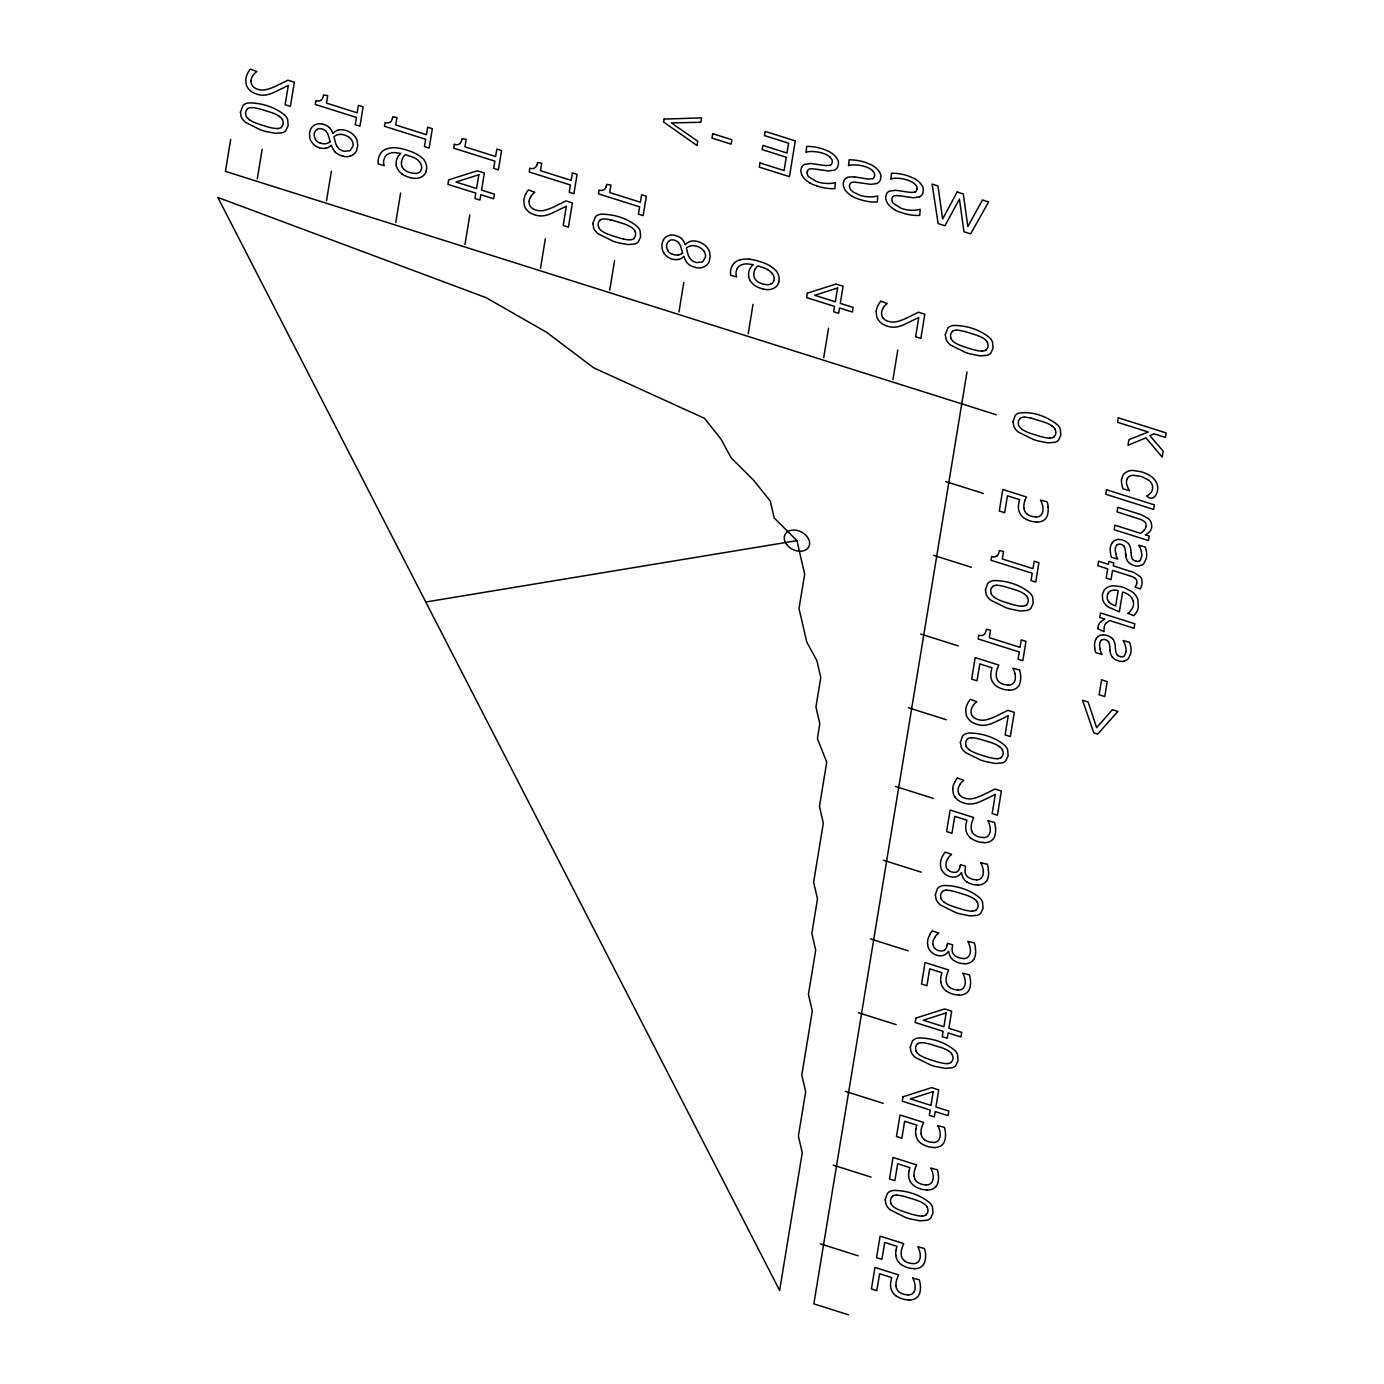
<?xml version="1.0" encoding="UTF-8"?>
<svg xmlns="http://www.w3.org/2000/svg" width="1384" height="1384" viewBox="0 0 1384 1384"><rect width="100%" height="100%" fill="white"/><g stroke="black" fill="none" stroke-linecap="round" stroke-linejoin="round"><path stroke-width="1.5" d="M849.482 186.304L849.534 185.612A6.643 4.844 27.3 0 1 851.541 182.48A10.968 7.993 27.3 0 1 856.437 182.377A39.859 29.064 27.3 0 1 861.54 183.034L870.986 184.366L876.92 183.484M529.103 201.459L529.259 203.759A7.906 5.761 27.3 0 0 530.453 206.424A7.145 5.207 27.3 0 0 534.812 209.676L535.66 209.987A14.221 10.363 27.3 0 0 543.289 210.576L545.815 209.987A91.932 67.02 27.3 0 0 553.341 207.15L565.987 200.922L572.405 202.946L568.426 227.132L563.184 225.471L566.35 206.216L550.884 213.69A42.489 30.967 27.3 0 1 548.133 214.693A32.818 23.926 27.3 0 1 544.12 215.679A19.099 13.927 27.3 0 1 539.535 215.852A18.511 13.494 27.3 0 1 534.605 214.814L531.906 213.759A11.954 8.719 27.3 0 1 526.301 209.278L525.937 208.759A13.442 9.792 27.3 0 1 524.311 205.472L523.775 200.507A32.005 23.32 27.3 0 1 525.782 193.95M876.193 311.781L876.729 316.746A13.442 9.792 27.3 0 0 878.356 320.033L878.753 320.552A11.954 8.719 27.3 0 0 884.324 325.05L887.023 326.105A18.511 13.494 27.3 0 0 891.971 327.143A19.099 13.927 27.3 0 0 896.538 326.953A32.818 23.926 27.3 0 0 900.551 325.949A42.489 30.967 27.3 0 0 903.319 324.963L918.786 317.49L915.62 336.745L920.862 338.405L924.841 314.22L918.422 312.196L905.793 318.458M952.746 788.62L953.282 793.568A13.356 9.74 27.3 0 0 954.908 796.873L955.289 797.392M965.669 709.923L966.205 714.888A13.356 9.74 27.3 0 0 967.849 718.175L968.229 718.694A11.937 8.702 27.3 0 0 973.8 723.192L976.516 724.247A18.511 13.494 27.3 0 0 981.446 725.285A18.857 13.754 27.3 0 0 986.273 725.043A33.216 24.22 27.3 0 0 990.044 724.091A43.717 31.867 27.3 0 0 992.795 723.105L1002.224 718.746M807.131 172.221L807.062 172.913A6.73 4.913 27.3 0 0 808.585 176.633L816.058 181.339A28.562 20.812 27.3 0 0 818.065 182.031A28.407 20.708 27.3 0 0 826.767 183.432A25.812 18.805 27.3 0 0 835.382 182.567L834.898 188.639A46.104 33.614 27.3 0 1 826.923 188.31A42.991 31.33 27.3 0 1 817.39 186.096M874.636 175.543L874.671 175.232A6.107 4.446 27.3 0 0 873.546 171.858L872.404 170.63M917.056 188.933L917.09 188.622A6.124 4.463 27.3 0 0 915.966 185.248L915.153 184.332A14.757 10.761 27.3 0 0 907.817 180.18A28.58 20.829 27.3 0 0 898.389 178.311A23.58 17.196 27.3 0 0 890.915 178.899M230.678 139.403L225.436 171.374L996.376 414.785M257.303 178.847L262.147 149.334M326.52 200.715L331.382 171.201M395.755 222.565L400.599 193.051M454.333 144.351L453.71 148.157L494.867 161.15L493.673 168.415L498.396 169.903L501.579 150.545L496.856 149.057L495.628 156.53L464.955 146.842L466.183 139.369L462.014 138.66A32.438 23.649 27.3 0 1 461.322 141.289A11.332 8.252 27.3 0 1 459.938 143.573M464.989 244.414L469.833 214.918M540.504 268.271L545.348 238.757M609.738 290.121L614.582 260.607M678.956 311.988L683.8 282.474M748.19 333.838L753.034 304.324M823.705 357.678L828.549 328.181M892.939 379.545L897.784 350.031M967.001 371.898L813.844 1303.866L848.444 1314.8M947.279 944.909L947.538 943.265L952.659 944.891L952.296 947.037A23.061 16.816 27.3 0 0 952.157 950.445A8.425 6.141 27.3 0 0 953.005 953.524A7.318 5.328 27.3 0 0 955.081 955.808A11.539 8.408 27.3 0 0 963.42 958.437M960.202 866.228L960.479 864.585L965.582 866.194L965.236 868.339A23.061 16.816 27.3 0 0 965.081 871.747A8.425 6.141 27.3 0 0 965.946 874.826A7.318 5.328 27.3 0 0 968.004 877.11A11.539 8.408 27.3 0 0 976.36 879.757M980.789 862.682L987.276 864.308M912.661 1278.055L919.253 1279.819A34.219 24.947 27.3 0 1 920.308 1284.906A35.984 26.227 27.3 0 1 920.204 1290.891A23.147 16.885 27.3 0 1 918.301 1296.012A15.726 11.47 27.3 0 1 908.925 1300.112M1146.817 496.095C1154.36 503.119 1159.238 491.112 1157.335 484.988A15.76 11.487 27.3 0 0 1154.654 479.694A15.345 11.176 27.3 0 0 1149.516 475.335A26.832 19.566 27.3 0 0 1140.658 471.633L1132.423 470.387A15.639 11.401 27.3 0 0 1127.995 471.304A16.054 11.695 27.3 0 0 1122.943 475.387L1121.576 479.297M426.428 170.474L426.099 171.685M778.863 281.748L778.517 282.959M421.376 169.194L420.805 170.63A8.615 6.28 27.3 0 1 418.055 172.983A9.273 6.764 27.3 0 1 414.958 173.45L411.083 172.896A19.082 13.909 27.3 0 1 409.837 172.533A11.85 8.633 27.3 0 1 405.201 170.37A7.716 5.622 27.3 0 1 402.346 167.135M773.812 280.468L773.241 281.903A8.615 6.28 27.3 0 1 770.49 284.256M1126.801 479.746L1127.095 478.933A9.999 7.283 27.3 0 1 1130.987 475.681A10.311 7.508 27.3 0 1 1132.994 475.283L1140.156 476.234A28.458 20.743 27.3 0 1 1142.457 476.978L1148.564 480.144A10.986 8.01 27.3 0 1 1150.294 481.684A9.792 7.128 27.3 0 1 1152.543 486.009L1152.561 488.863A16.556 12.075 27.3 0 1 1151.713 491.51A16.348 11.92 27.3 0 1 1149.966 493.656L1149.17 494.417A18.978 13.84 27.3 0 1 1148.253 495.178L1147.232 495.853M997.449 668.195L998.781 665.064L975.184 657.608L971.654 679.111L977.018 680.824L979.803 663.905L991.999 667.763L991.671 669.008A22.161 16.141 27.3 0 0 991.532 669.769L991.169 671.24A17.594 12.837 27.3 0 0 991.082 671.673A30.759 22.421 27.3 0 0 990.875 676.897A17.213 12.56 27.3 0 0 992.432 681.707A12.629 9.204 27.3 0 0 996.29 686.049A17.075 12.439 27.3 0 0 1009.074 690.028M1025.077 500.074L1026.409 496.942L1002.812 489.486L999.283 511.007L1004.663 512.703L1007.431 495.801L1019.627 499.641L1019.281 501.008A22.161 16.141 27.3 0 0 1019.16 501.648L1018.797 503.136A17.715 12.923 27.3 0 0 1018.711 503.568A29.791 21.712 27.3 0 0 1018.538 509.087A17.213 12.56 27.3 0 0 1020.06 513.585A12.56 9.152 27.3 0 0 1023.918 517.945A17.023 12.404 27.3 0 0 1036.703 521.924M915.291 1168.044L916.64 1164.913L893.026 1157.457L889.497 1178.978L894.877 1180.673L897.645 1163.771L909.842 1167.612L909.496 1168.978A22.04 16.072 27.3 0 0 909.374 1169.618L909.029 1170.985A17.715 12.923 27.3 0 0 908.925 1171.521M1107.892 593.719L1107.459 594.895A16.245 11.85 27.3 0 0 1107.165 596.66L1107.373 599.099A7.629 5.571 27.3 0 0 1108.861 601.902M801.751 167.031L800.955 169.523A13.113 9.55 27.3 0 0 801.596 174.125A11.747 8.563 27.3 0 0 804.415 178.588A20.362 14.843 27.3 0 0 809.675 182.809M737.309 268.306L736.132 271.679A17.04 12.421 27.3 0 0 736.063 274.568A12.439 9.065 27.3 0 0 736.634 276.904L730.717 275.243A13.58 9.896 27.3 0 1 730.527 273.132A16.643 12.127 27.3 0 1 730.648 270.693A25.431 18.546 27.3 0 1 733.797 263.479M1117.459 544.742L1117.649 544.604A4.031 2.941 27.3 0 1 1120.521 544.206L1120.798 544.293A4.377 3.183 27.3 0 1 1124.189 546.334M1101.785 640.117L1101.975 639.979A4.031 2.941 27.3 0 1 1104.847 639.564L1105.124 639.65A4.377 3.183 27.3 0 1 1108.515 641.709M316.936 129.404L317.213 129.248A6.28 4.567 27.3 0 1 321.469 128.798A7.128 5.207 27.3 0 1 325.915 131.134A12.837 9.359 27.3 0 1 328.233 135.026L330.205 141.791M669.372 240.678L669.648 240.522A6.28 4.567 27.3 0 1 673.904 240.072A7.128 5.207 27.3 0 1 678.35 242.408A12.837 9.359 27.3 0 1 680.651 246.317L682.641 253.064M1128.029 613.337L1133.911 615.724L1135.762 613.302A55.187 40.24 27.3 0 0 1136.766 611.78A27.126 19.774 27.3 0 0 1138.357 607.005L1137.786 599.237A16.003 11.66 27.3 0 0 1135.503 595.103A14.982 10.916 27.3 0 0 1131.887 591.608L1124.05 587.629A31.884 23.234 27.3 0 0 1120.919 586.678L1113.566 585.761A16.279 11.868 27.3 0 0 1109.034 586.643A15.933 11.608 27.3 0 0 1103.861 590.639L1102.65 593.788A23.182 16.902 27.3 0 0 1102.356 595.829L1102.737 599.635A13.165 9.584 27.3 0 0 1105.176 604.185A13.754 10.017 27.3 0 0 1108.428 607.109L1119.379 611.797L1122.632 592.006A16.383 11.937 27.3 0 1 1128.064 594.428A9.636 7.024 27.3 0 1 1131.524 597.715M1003.071 718.313L1008.261 715.632L1005.095 734.887L1010.337 736.548L1014.316 712.362L1007.898 710.338L995.269 716.601A91.932 67.02 27.3 0 1 987.744 719.438M990.148 796.994L995.321 794.312L992.155 813.584L997.414 815.245L1001.376 791.06L994.958 789.036L982.346 795.281M989.283 797.443L979.855 801.803A43.717 31.867 27.3 0 1 977.121 802.807A33.216 24.22 27.3 0 1 973.333 803.758A18.857 13.754 27.3 0 1 968.506 803.948A18.511 13.494 27.3 0 1 963.575 802.928L960.877 801.872A11.937 8.702 27.3 0 1 955.289 797.392M830.192 165.284L826.04 165.63A22.317 16.262 27.3 0 1 824.639 165.457A37.974 27.68 27.3 0 1 823.221 165.302L810.782 163.468L804.537 164.402A9.982 7.283 27.3 0 0 801.769 167.031M872.612 178.674L868.46 179.038A22.317 16.262 27.3 0 1 867.059 178.847A37.974 27.68 27.3 0 1 865.64 178.692L857.198 177.29A43.527 31.728 27.3 0 0 854.43 176.944M915.032 192.065L911.295 192.463A21.106 15.38 27.3 0 1 909.478 192.255A37.091 27.04 27.3 0 1 908.354 192.117L895.604 190.265L889.376 191.182A10.017 7.301 27.3 0 0 886.59 193.812L885.777 196.303A12.992 9.463 27.3 0 0 886.435 200.905A11.608 8.46 27.3 0 0 889.237 205.368A20.154 14.688 27.3 0 0 894.496 209.59M919.339 196.874L913.405 197.756L903.96 196.424A39.859 29.064 27.3 0 0 898.839 195.68M349.771 156.236L352.142 155.285A17.283 12.612 27.3 0 0 356.622 150.579L357.764 145.355L357.124 140.649A15.051 10.968 27.3 0 0 355.273 136.981L354.39 135.874A13.408 9.774 27.3 0 0 348.128 131.272L347.436 131.013A15.951 11.626 27.3 0 0 345.516 130.355A13.183 9.601 27.3 0 0 338.769 129.923M1124.171 661.171L1126.472 660.185A12.923 9.411 27.3 0 0 1128.41 658.594L1130.711 653.577A28.874 21.054 27.3 0 0 1130.849 647.124A31.209 22.75 27.3 0 0 1129.569 642.384L1123.081 640.567A23.511 17.127 27.3 0 1 1125.555 646.311A21.383 15.587 27.3 0 1 1125.953 651.829M987.726 719.403L986.135 719.801A22.179 16.158 27.3 0 1 984.751 720.061A14.255 10.397 27.3 0 1 977.571 719.438L976.723 719.109A7.145 5.207 27.3 0 1 972.312 715.857A7.906 5.761 27.3 0 1 971.17 713.175L971.014 710.874A21.21 15.466 27.3 0 1 972.987 705.702A22.75 16.591 27.3 0 1 976.775 701.705L970.392 699.352A26.019 18.961 27.3 0 0 967.727 703.383A32.022 23.338 27.3 0 0 965.599 709.906M425.77 602.005L796.942 540.642L804.675 574.135L799.018 608.562L806.768 642.038L816.923 660.774L820.798 677.503L815.937 707.016L819.812 723.763L817.39 738.52L826.732 762.152L819.466 806.422L823.324 823.169L813.636 882.179L817.494 898.925L811.837 933.352L815.712 950.099L808.429 994.352L812.304 1011.099L801.803 1075.039L805.661 1091.768L798.395 1136.039L802.253 1152.768L779.624 1290.476L217.842 197.428L486.026 297.629L546.542 332.247L593.649 367.815L704.508 418.349L720.96 439.057L731.115 457.793L753.865 480.49L770.334 501.198L774.192 517.945L796.942 540.642M759.003 266.299L760.646 266.801A26.175 19.082 27.3 0 1 768.31 269.949M758.83 266.264L758.674 266.23A7.422 5.415 27.3 0 1 757.74 266.005A20.76 15.137 27.3 0 0 755.301 268.98M819.12 169.644L828.566 170.976L834.5 170.094A11.574 8.442 27.3 0 0 837.926 166.443L838.531 162.966A11.539 8.408 27.3 0 0 837.043 158.503L835.815 156.842A16.158 11.781 27.3 0 0 834.241 155.198A18.719 13.65 27.3 0 0 828.878 151.444L822.944 148.97A43.665 31.832 27.3 0 0 814.034 146.912A47.35 34.514 27.3 0 0 806.664 146.41L806.145 152.188M410.512 177.74L412.968 178.207A15.657 11.418 27.3 0 0 420.788 177.29A16.798 12.248 27.3 0 0 426.116 171.702M762.93 289.014L765.387 289.481A15.657 11.418 27.3 0 0 773.223 288.564A16.798 12.248 27.3 0 0 778.552 282.976M323.06 124.231L322.437 124.076A10.795 7.871 27.3 0 0 317.213 123.989L315.137 124.75A16.487 12.006 27.3 0 0 310.552 129.473L309.808 131.757A27.075 19.739 27.3 0 0 309.532 133.694L309.722 137.431A15.12 11.02 27.3 0 0 311.556 141.946L312.697 143.417A10.899 7.941 27.3 0 0 318.199 147.327L319.445 147.759M848.548 165.578L849.084 159.817A47.748 34.808 27.3 0 1 856.454 160.336A43.561 31.763 27.3 0 1 865.346 162.378L871.314 164.834A18.719 13.65 27.3 0 1 876.66 168.589A16.158 11.781 27.3 0 1 878.234 170.232L879.446 171.893A11.539 8.408 27.3 0 1 880.951 176.356L880.362 179.851A11.574 8.442 27.3 0 1 876.954 183.518M890.967 178.969L891.504 173.208A47.471 34.6 27.3 0 1 898.873 173.727A43.561 31.763 27.3 0 1 907.766 175.768L913.717 178.225A18.459 13.459 27.3 0 1 920.17 183.051L921.865 185.283A11.539 8.408 27.3 0 1 923.37 189.746L922.782 193.241A11.626 8.477 27.3 0 1 919.357 196.909M880.916 301.21L887.282 303.546A22.75 16.591 27.3 0 0 883.442 307.507M408.228 155.527L406.412 154.991A7.422 5.415 27.3 0 1 405.322 154.731A20.76 15.137 27.3 0 0 402.865 157.707A23.13 16.867 27.3 0 0 401.447 164.263A8.269 6.02 27.3 0 0 402.312 167.135M333.112 133.331L332.852 133.245A19.826 14.463 27.3 0 0 329.478 127.57M685.288 244.518L685.547 244.605A15.38 11.21 27.3 0 1 691.152 241.127A13.183 9.601 27.3 0 1 697.951 241.629A15.951 11.626 27.3 0 1 699.854 242.287L700.546 242.563A13.408 9.774 27.3 0 1 706.826 247.13L707.708 248.255A15.051 10.968 27.3 0 1 709.542 251.923L710.182 256.628L709.058 261.87A17.283 12.612 27.3 0 1 704.577 266.576L702.207 267.51A12.75 9.307 27.3 0 1 695.581 267.545M683.852 256.559L683.592 256.49A13.529 9.861 27.3 0 1 678.333 259.517M945.67 481.546L983.436 493.483M933.56 555.33L971.309 567.25M920.619 634.01L958.385 645.93M1019.489 669.977L1012.88 668.212A25.656 18.701 27.3 0 1 1014.974 673.731M908.492 707.795L946.258 719.715M957.451 778.05L963.835 780.386A22.75 16.591 27.3 0 0 959.994 784.33M895.569 786.475L933.318 798.395M883.442 860.242L921.19 872.162M870.501 938.94L908.267 950.86M858.374 1012.707L896.14 1024.627M845.451 1091.405L883.2 1103.325M833.324 1165.172L871.09 1177.092M820.383 1243.853L858.149 1255.79M829.985 157.24L831.127 158.468A6.107 4.446 27.3 0 1 832.286 161.841L832.216 162.153A7.56 5.501 27.3 0 1 830.313 165.388M1116.905 654.58L1116.144 652.971A20.137 14.688 27.3 0 1 1115.66 650.515L1115.608 650.117M663.991 253.203L665.116 254.691A10.899 7.941 27.3 0 0 670.617 258.6L671.863 259.033A12.041 8.788 27.3 0 0 678.264 259.396M337.263 146.652L338.751 148.572A7.993 5.83 27.3 0 0 343.042 150.96A11.989 8.736 27.3 0 0 344.045 151.288L350.135 150.7L352.955 146.064A11.176 8.148 27.3 0 0 351.38 139.559A9.913 7.231 27.3 0 0 345.706 135.494A11.695 8.529 27.3 0 0 338.682 134.507A13.2 9.619 27.3 0 0 333.942 136.826L335.274 141.808A28.095 20.483 27.3 0 0 335.81 143.763A24.48 17.836 27.3 0 0 337.246 146.652M1131.195 553.981L1131.074 552.683M1115.521 649.338L1115.4 648.058M1131.264 554.603L1131.316 555.157A20.137 14.688 27.3 0 0 1131.801 557.614L1132.579 559.205A4.585 3.339 27.3 0 0 1136.074 561.195M1125.694 554.742L1125.624 553.825M1131.022 552.078L1130.745 549.361A22.161 16.141 27.3 0 0 1130.244 547.112L1129.275 544.829A8.408 6.124 27.3 0 0 1128.168 543.272A10.328 7.525 27.3 0 0 1118.635 539.5M1125.711 554.915L1125.797 555.987M1115.348 647.435L1115.072 644.719A22.161 16.141 27.3 0 0 1114.57 642.47L1113.601 640.187A8.408 6.124 27.3 0 0 1112.494 638.63M1110.037 650.272L1109.778 647.02M1125.746 555.399L1125.451 551.645M1110.054 650.445L1110.124 651.362A13.546 9.878 27.3 0 0 1112.476 657.348M1125.4 550.763L1125.417 550.936M1109.726 646.12L1109.743 646.293M1050.024 438.157A24.255 17.681 27.3 0 1 1043.501 437.24A61.38 44.738 27.3 0 1 1040.162 436.427L1031.478 433.694A35.569 25.933 27.3 0 1 1021.98 429.49M1053.916 437.084A9.152 6.66 27.3 0 1 1050.006 438.071M1022.119 429.265A9.446 6.885 27.3 0 1 1018.884 425.822A9.861 7.18 27.3 0 1 1020.354 418.504M1020.112 418.279A8.304 6.055 27.3 0 1 1024.091 417.241M1024.056 417.103A23.545 17.162 27.3 0 1 1030.751 418.158M1030.751 418.089A69.823 50.897 27.3 0 1 1032.187 418.435L1044.141 422.12A54.858 39.998 27.3 0 1 1046.304 422.933A21.971 16.02 27.3 0 1 1052.203 426.012M1052.134 426.082A9.152 6.66 27.3 0 1 1055.248 429.282M1055.006 429.317A9.55 6.955 27.3 0 1 1053.708 436.894M1036.789 522.166A15.726 11.47 27.3 0 0 1046.183 518.066A29.825 21.746 27.3 0 0 1047.965 506.925M1048.172 506.942A34.219 24.947 27.3 0 0 1047.169 501.856L1040.509 500.108A25.466 18.563 27.3 0 1 1042.602 505.627A23.286 16.971 27.3 0 1 1042.844 511.18A14.307 10.432 27.3 0 1 1041.633 514.26A9.826 7.162 27.3 0 1 1039.073 516.474A9.134 6.66 27.3 0 1 1035.664 516.993M1035.595 516.803A10.622 7.75 27.3 0 1 1027.378 514.346M1027.43 514.277A6.712 4.879 27.3 0 1 1025.077 511.717A11.21 8.166 27.3 0 1 1023.935 508.118M1023.831 508.101A30.223 22.04 27.3 0 1 1025.163 500.108M997.259 555.693A11.418 8.321 27.3 0 0 998.573 553.375A34.462 25.12 27.3 0 0 999.386 550.59L1003.521 551.489L1002.293 558.98L1032.966 568.668L1034.194 561.177L1038.917 562.665L1035.734 582.041L1031.011 580.553L1032.222 573.27L991.031 560.278L991.653 556.489A5.553 4.048 27.3 0 0 994.958 556.818A6.764 4.931 27.3 0 0 997.155 555.624M1022.395 606.261A23.338 17.006 27.3 0 1 1016.306 605.448A60.1 43.804 27.3 0 1 1012.015 604.393L1004.351 601.971A60.879 44.374 27.3 0 1 1000.165 600.397A22.144 16.141 27.3 0 1 994.421 597.456M1026.495 605.067A9.169 6.695 27.3 0 1 1022.378 606.192M994.49 597.386A9.446 6.885 27.3 0 1 991.255 593.944M991.411 593.909A9.861 7.18 27.3 0 1 992.726 586.608M992.484 586.401A8.304 6.055 27.3 0 1 996.463 585.363M996.428 585.207A23.545 17.162 27.3 0 1 1003.123 586.28A69.823 50.897 27.3 0 1 1004.559 586.557L1016.513 590.241A57.869 42.177 27.3 0 1 1018.676 591.037A22.352 16.297 27.3 0 1 1024.575 594.134M1024.506 594.203A9.117 6.643 27.3 0 1 1027.62 597.386M1027.43 597.421A9.636 7.024 27.3 0 1 1026.253 604.86M984.335 634.391A11.418 8.321 27.3 0 0 985.65 632.073A34.462 25.12 27.3 0 0 986.446 629.288L990.581 630.187L989.352 637.661L1020.043 647.349L1021.271 639.875L1025.976 641.363L1022.793 660.722L1018.088 659.234L1019.281 651.968L978.107 638.958L978.73 635.169A5.553 4.048 27.3 0 0 982.017 635.498A6.764 4.931 27.3 0 0 984.232 634.304M1009.161 690.27A15.726 11.47 27.3 0 0 1018.555 686.187A23.147 16.885 27.3 0 0 1020.389 681.032A35.984 26.227 27.3 0 0 1020.596 675.063A34.219 24.947 27.3 0 0 1019.541 669.977M1015.008 673.731A23.268 16.954 27.3 0 1 1015.216 679.284A14.307 10.432 27.3 0 1 1014.005 682.364A9.861 7.18 27.3 0 1 1011.444 684.578A9.082 6.609 27.3 0 1 1008.036 685.097M1007.967 684.907A10.553 7.681 27.3 0 1 999.75 682.468A6.747 4.913 27.3 0 1 997.449 679.838A11.21 8.166 27.3 0 1 996.307 676.222A30.154 21.971 27.3 0 1 997.535 668.23M997.345 758.726A23.338 17.006 27.3 0 1 991.238 757.913A60.1 43.804 27.3 0 1 986.948 756.858L979.301 754.436A60.879 44.374 27.3 0 1 975.114 752.861A22.144 16.141 27.3 0 1 969.371 749.903M1001.428 757.532A9.169 6.695 27.3 0 1 997.31 758.64M969.423 749.834A9.446 6.885 27.3 0 1 966.188 746.409M966.343 746.374A9.861 7.18 27.3 0 1 967.676 739.073M967.416 738.866A8.304 6.055 27.3 0 1 971.395 737.828M971.36 737.672A23.545 17.162 27.3 0 1 978.056 738.745A69.823 50.897 27.3 0 1 979.509 739.004L991.463 742.689A57.869 42.177 27.3 0 1 993.625 743.502A22.352 16.297 27.3 0 1 999.507 746.599M999.456 746.668A9.117 6.643 27.3 0 1 1002.552 749.851M1002.362 749.886A9.636 7.024 27.3 0 1 1001.203 757.325M982.311 795.246A91.932 67.02 27.3 0 1 974.82 798.118L973.211 798.499A22.179 16.158 27.3 0 1 971.81 798.758A14.255 10.397 27.3 0 1 964.648 798.118L963.783 797.807A7.145 5.207 27.3 0 1 959.371 794.537M959.423 794.52A7.906 5.761 27.3 0 1 958.247 791.873L958.091 789.572A21.21 15.466 27.3 0 1 960.064 784.382M954.804 782.064A26.019 18.961 27.3 0 1 957.382 777.998M952.676 788.603A32.022 23.338 27.3 0 1 954.77 782.047M984.024 842.493A17.075 12.439 27.3 0 1 971.274 838.462M984.093 842.735A15.726 11.47 27.3 0 0 993.487 838.652A23.147 16.885 27.3 0 0 995.338 833.497A35.984 26.227 27.3 0 0 995.529 827.528M995.477 827.511A34.219 24.947 27.3 0 0 994.49 822.442L987.83 820.677A25.656 18.701 27.3 0 1 989.906 826.196A23.268 16.954 27.3 0 1 990.148 831.749A14.307 10.432 27.3 0 1 988.954 834.829A9.861 7.18 27.3 0 1 986.394 837.043A9.082 6.609 27.3 0 1 982.969 837.562M982.899 837.372A10.553 7.681 27.3 0 1 974.682 834.915A6.747 4.913 27.3 0 1 972.381 832.303M972.364 832.303A11.21 8.166 27.3 0 1 971.239 828.687A30.154 21.971 27.3 0 1 972.468 820.695L973.731 817.511L950.133 810.072L946.587 831.576L951.967 833.272L954.752 816.37L966.932 820.228L966.62 821.456A22.161 16.141 27.3 0 0 966.464 822.234L966.101 823.705A17.594 12.837 27.3 0 0 966.015 824.137A30.759 22.421 27.3 0 0 965.807 829.362A17.213 12.56 27.3 0 0 967.381 834.171M971.222 838.514A12.629 9.204 27.3 0 1 967.416 834.154M966.741 881.85A10.363 7.56 27.3 0 1 963.766 878.875A11.678 8.512 27.3 0 1 962.261 875.691A18.511 13.494 27.3 0 1 961.586 872.802L961.205 872.681A13.235 9.636 27.3 0 1 956.863 876.487A10.19 7.422 27.3 0 1 950.289 876.695A10.709 7.802 27.3 0 1 945.099 874.1A13.235 9.653 27.3 0 1 941.899 870.346M977.709 884.947A14.653 10.674 27.3 0 1 966.759 881.833M986.567 880.778A14.982 10.916 27.3 0 1 977.796 885.172M988.297 869.636A29.583 21.556 27.3 0 1 986.757 880.881M987.328 864.308A36.555 26.642 27.3 0 1 988.418 869.636M980.824 862.682A28.614 20.864 27.3 0 1 982.865 868.304A23.32 17.006 27.3 0 1 983.211 874.134A14.965 10.899 27.3 0 1 981.983 877.075A8.719 6.349 27.3 0 1 979.612 879.273A8.927 6.505 27.3 0 1 976.429 879.964M960.046 866.176A14.117 10.293 27.3 0 1 957.434 871.574A6.799 4.948 27.3 0 1 953.04 872.249L952.192 872.058A9.394 6.851 27.3 0 1 951.085 871.747A5.571 4.048 27.3 0 1 948.472 870.311M948.524 870.277A6.176 4.498 27.3 0 1 946.621 868.201A9.307 6.782 27.3 0 1 945.981 865.606A18.113 13.2 27.3 0 1 948.092 858.495M947.867 858.339A25.812 18.822 27.3 0 1 951.638 854.447L945.272 852.129A39.167 28.562 27.3 0 0 942.625 856.039A29.185 21.279 27.3 0 0 940.514 866.055M941.864 870.346A15.83 11.539 27.3 0 1 940.653 866.09M972.277 911.191A23.338 17.006 27.3 0 1 966.188 910.378A60.1 43.804 27.3 0 1 961.897 909.305L954.233 906.901A60.879 44.374 27.3 0 1 950.064 905.326A22.144 16.141 27.3 0 1 944.321 902.368M976.377 909.997A9.169 6.695 27.3 0 1 972.26 911.104M944.372 902.299A9.446 6.885 27.3 0 1 941.137 898.873M941.293 898.839A9.861 7.18 27.3 0 1 942.608 891.538M942.366 891.331A8.304 6.055 27.3 0 1 946.345 890.275M946.31 890.137A23.545 17.162 27.3 0 1 953.005 891.209A69.823 50.897 27.3 0 1 954.441 891.469L966.395 895.154A57.869 42.177 27.3 0 1 968.558 895.967A22.352 16.297 27.3 0 1 974.457 899.046M974.405 899.133A9.117 6.643 27.3 0 1 977.502 902.316M977.312 902.351A9.636 7.024 27.3 0 1 976.135 909.79M964.786 963.627A14.653 10.674 27.3 0 1 953.836 960.513A10.363 7.56 27.3 0 1 950.825 957.572A11.678 8.512 27.3 0 1 949.32 954.389A18.511 13.494 27.3 0 1 948.663 951.483L948.282 951.362A13.235 9.636 27.3 0 1 943.94 955.168A10.19 7.422 27.3 0 1 937.366 955.393A10.709 7.802 27.3 0 1 932.159 952.78A13.235 9.653 27.3 0 1 928.958 949.026A15.83 11.539 27.3 0 1 927.712 944.77M973.627 959.458A14.982 10.916 27.3 0 1 964.856 963.869M975.357 948.317A29.583 21.556 27.3 0 1 973.817 959.562M975.478 948.334A36.555 26.642 27.3 0 0 974.388 943.006L967.849 941.38A28.614 20.864 27.3 0 1 969.924 947.002A23.32 17.006 27.3 0 1 970.288 952.815A14.965 10.899 27.3 0 1 969.042 955.773A8.719 6.349 27.3 0 1 966.689 957.97A8.927 6.505 27.3 0 1 963.489 958.662M947.106 944.874A14.117 10.293 27.3 0 1 944.511 950.254M944.355 950.133A6.799 4.948 27.3 0 1 940.117 950.929L939.252 950.739A9.394 6.851 27.3 0 1 938.144 950.427A5.571 4.048 27.3 0 1 935.549 948.991A6.176 4.498 27.3 0 1 933.681 946.881A9.307 6.782 27.3 0 1 933.041 944.286M932.868 944.269A18.113 13.2 27.3 0 1 935.151 937.176M934.927 937.02A25.812 18.822 27.3 0 1 938.715 933.145L932.349 930.809A39.167 28.562 27.3 0 0 929.685 934.736M927.574 944.753A29.185 21.279 27.3 0 1 929.789 934.788M958.956 994.958A17.075 12.439 27.3 0 1 946.224 990.927M959.043 995.2A15.726 11.47 27.3 0 0 968.437 991.117A23.147 16.885 27.3 0 0 970.271 985.962A35.984 26.227 27.3 0 0 970.478 979.993M970.426 979.976A34.219 24.947 27.3 0 0 969.44 974.907L962.78 973.125A25.656 18.701 27.3 0 1 964.856 978.661A23.268 16.954 27.3 0 1 965.098 984.214A14.307 10.432 27.3 0 1 963.887 987.276A9.861 7.18 27.3 0 1 961.326 989.508A9.082 6.609 27.3 0 1 957.918 990.027M957.849 989.837A10.553 7.681 27.3 0 1 949.632 987.38M949.684 987.311A6.747 4.913 27.3 0 1 947.331 984.768A11.21 8.166 27.3 0 1 946.189 981.152A30.154 21.971 27.3 0 1 947.417 973.16L948.68 969.976L925.066 962.52L921.536 984.041L926.917 985.737L929.685 968.835L941.881 972.675L941.57 973.921A22.161 16.141 27.3 0 0 941.414 974.699L941.068 976.049A17.594 12.837 27.3 0 0 940.964 976.602A30.759 22.421 27.3 0 0 940.757 981.827M940.826 981.827A17.213 12.56 27.3 0 0 942.314 986.636A12.629 9.204 27.3 0 0 946.172 990.979M947.227 1063.656A23.338 17.006 27.3 0 1 941.137 1062.825A60.1 43.804 27.3 0 1 936.847 1061.77L929.183 1059.366A60.879 44.374 27.3 0 1 924.996 1057.774M951.31 1062.462A9.169 6.695 27.3 0 1 947.21 1063.569M925.014 1057.722A22.144 16.141 27.3 0 1 919.253 1054.833A9.446 6.885 27.3 0 1 916.087 1051.321M916.243 1051.304A9.861 7.18 27.3 0 1 917.557 1044.003M917.315 1043.778A8.304 6.055 27.3 0 1 921.294 1042.74M921.242 1042.602A23.545 17.162 27.3 0 1 927.937 1043.657A69.823 50.897 27.3 0 1 929.391 1043.934L941.345 1047.619A57.869 42.177 27.3 0 1 943.507 1048.415A22.352 16.297 27.3 0 1 949.407 1051.511M949.337 1051.581A9.117 6.643 27.3 0 1 952.451 1054.764M952.244 1054.816A9.636 7.024 27.3 0 1 951.085 1062.237M933.906 1147.422A17.075 12.439 27.3 0 1 921.156 1143.392M933.975 1147.665A15.726 11.47 27.3 0 0 943.386 1143.565A23.147 16.885 27.3 0 0 945.22 1138.426A35.984 26.227 27.3 0 0 945.41 1132.441A34.219 24.947 27.3 0 0 944.372 1127.354L937.712 1125.59A25.656 18.701 27.3 0 1 939.805 1131.126A23.268 16.954 27.3 0 1 940.03 1136.679A14.307 10.432 27.3 0 1 938.836 1139.741A9.861 7.18 27.3 0 1 936.276 1141.973A9.082 6.609 27.3 0 1 932.868 1142.475M932.781 1142.302A10.553 7.681 27.3 0 1 924.581 1139.845M924.633 1139.776A6.747 4.913 27.3 0 1 922.263 1137.216A11.21 8.166 27.3 0 1 921.121 1133.6M921.017 1133.582A30.154 21.971 27.3 0 1 922.349 1125.607L923.612 1122.441L900.015 1114.985L896.469 1136.506L901.849 1138.202L904.634 1121.299L916.831 1125.14L916.502 1126.386A22.161 16.141 27.3 0 0 916.346 1127.147L916.018 1128.514A17.594 12.837 27.3 0 0 915.914 1129.05M915.706 1134.274A30.759 22.421 27.3 0 1 915.949 1129.067M915.758 1134.292A17.213 12.56 27.3 0 0 917.263 1139.084A12.629 9.204 27.3 0 0 921.121 1143.444M926.934 1189.894A17.075 12.456 27.3 0 1 914.184 1185.863A12.715 9.273 27.3 0 1 910.309 1181.555M926.969 1190.032A15.259 11.124 27.3 0 0 932.245 1189.15A15.881 11.574 27.3 0 0 936.328 1186.001M936.38 1186.036A23.165 16.885 27.3 0 0 938.231 1180.898A35.984 26.227 27.3 0 0 938.439 1174.912M938.387 1174.912A34.167 24.912 27.3 0 0 937.401 1169.826L930.74 1168.061A25.639 18.701 27.3 0 1 932.816 1173.58A23.355 17.023 27.3 0 1 933.058 1179.151A14.307 10.432 27.3 0 1 931.847 1182.213A9.826 7.162 27.3 0 1 929.287 1184.427A9.134 6.66 27.3 0 1 925.879 1184.946M925.809 1184.756A10.57 7.699 27.3 0 1 917.575 1182.317A6.66 4.844 27.3 0 1 915.291 1179.687M915.256 1179.704A11.262 8.2 27.3 0 1 914.149 1176.089M914.046 1176.071A30.223 22.04 27.3 0 1 915.378 1168.079M908.959 1171.539A30.759 22.421 27.3 0 0 908.717 1176.746A17.369 12.664 27.3 0 0 910.274 1181.555M922.159 1216.104A23.338 17.006 27.3 0 1 916.07 1215.29A60.1 43.804 27.3 0 1 911.779 1214.235L904.115 1211.813A60.879 44.374 27.3 0 1 899.946 1210.239A22.144 16.141 27.3 0 1 894.202 1207.298A9.446 6.885 27.3 0 1 891.019 1203.786M926.259 1214.91A9.169 6.695 27.3 0 1 922.142 1216.034M891.175 1203.769A9.861 7.18 27.3 0 1 892.49 1196.468M892.247 1196.243A8.304 6.055 27.3 0 1 896.226 1195.205M896.192 1195.067A23.545 17.162 27.3 0 1 902.887 1196.122A69.823 50.897 27.3 0 1 904.34 1196.399L916.277 1200.084A57.869 42.177 27.3 0 1 918.44 1200.88A22.352 16.297 27.3 0 1 924.339 1203.976A9.117 6.643 27.3 0 1 927.384 1207.229M927.194 1207.263A9.636 7.024 27.3 0 1 926.017 1214.702M913.994 1268.574A17.075 12.456 27.3 0 1 901.244 1264.543M914.046 1268.713A15.259 11.124 27.3 0 0 919.322 1267.831A15.881 11.574 27.3 0 0 923.388 1264.682A23.165 16.885 27.3 0 0 925.308 1259.578A35.984 26.227 27.3 0 0 925.498 1253.61A34.167 24.912 27.3 0 0 924.46 1248.524L917.8 1246.759A25.639 18.701 27.3 0 1 919.876 1252.278A23.355 17.023 27.3 0 1 920.135 1257.831A14.307 10.432 27.3 0 1 918.924 1260.91A9.826 7.162 27.3 0 1 916.364 1263.125A9.134 6.66 27.3 0 1 912.938 1263.644M912.869 1263.454A10.57 7.699 27.3 0 1 904.652 1261.014M904.721 1260.945A6.66 4.844 27.3 0 1 902.368 1258.385A11.262 8.2 27.3 0 1 901.226 1254.769A30.223 22.04 27.3 0 1 902.437 1246.776L903.7 1243.593L880.103 1236.137L876.556 1257.658L881.937 1259.371L884.722 1242.451L896.919 1246.309L896.572 1247.676A22.04 16.072 27.3 0 0 896.434 1248.316L896.105 1249.666A17.715 12.923 27.3 0 0 896.002 1250.219M895.794 1255.444A30.759 22.421 27.3 0 1 896.036 1250.236M895.846 1255.444A17.369 12.664 27.3 0 0 897.351 1260.253A12.715 9.273 27.3 0 0 901.209 1264.595M908.838 1299.87A17.075 12.439 27.3 0 1 896.105 1295.839M912.696 1278.055A25.656 18.701 27.3 0 1 914.737 1283.573A23.268 16.954 27.3 0 1 914.98 1289.144A14.307 10.432 27.3 0 1 913.786 1292.206M913.769 1292.189A9.861 7.18 27.3 0 1 911.208 1294.421A9.082 6.609 27.3 0 1 907.8 1294.94M907.731 1294.749A10.553 7.681 27.3 0 1 899.514 1292.31A6.747 4.913 27.3 0 1 897.213 1289.68A11.21 8.166 27.3 0 1 896.071 1286.065M895.967 1286.047A30.154 21.971 27.3 0 1 897.299 1278.072L898.562 1274.906L874.947 1267.45L871.418 1288.971L876.799 1290.666L879.584 1273.764L891.763 1277.605L891.452 1278.851A22.161 16.141 27.3 0 0 891.296 1279.612L890.95 1280.979A17.594 12.837 27.3 0 0 890.846 1281.515A30.759 22.421 27.3 0 0 890.639 1286.739A17.213 12.56 27.3 0 0 892.196 1291.549A12.629 9.204 27.3 0 0 896.054 1295.891M1121.576 479.297A20.154 14.688 27.3 0 0 1121.767 484.106A32.195 23.476 27.3 0 0 1123.029 488.812L1129.5 490.628A25.154 18.338 27.3 0 1 1127.043 485.334A14.74 10.743 27.3 0 1 1126.749 479.729M1145.796 526.871A12.56 9.152 27.3 0 0 1145.952 523.775A6.038 4.411 27.3 0 0 1144.17 521.405A8.615 6.28 27.3 0 0 1141.143 519.606L1117.044 511.872L1117.805 507.271L1141.662 514.831L1148.218 518.498A9.653 7.041 27.3 0 1 1149.412 519.727A10.017 7.301 27.3 0 1 1151.401 523.342L1151.73 526.352A15.414 11.228 27.3 0 1 1149.723 531.577A25.898 18.874 27.3 0 1 1145.381 534.795L1149.204 536.041L1148.478 540.556L1114.12 529.709L1114.864 525.193L1140.554 533.307A24.981 18.217 27.3 0 0 1144.084 530.314M1145.952 526.923A13.356 9.74 27.3 0 1 1144.032 530.28M1141.627 556.472A21.383 15.587 27.3 0 0 1141.212 550.953A23.511 17.127 27.3 0 0 1138.755 545.209L1145.208 547.026A31.209 22.75 27.3 0 1 1146.454 551.749A28.874 21.054 27.3 0 1 1146.367 558.202L1144.084 563.236A12.923 9.411 27.3 0 1 1142.146 564.828L1139.845 565.797A9.342 6.816 27.3 0 1 1135.174 565.797L1134.032 565.485A9.463 6.885 27.3 0 1 1128.168 562.008A13.546 9.878 27.3 0 1 1125.901 556.022M1141.454 556.42A14.324 10.449 27.3 0 1 1139.793 560.779M1139.672 560.71A4.671 3.408 27.3 0 1 1136.091 561.281M1118.583 539.345A9.774 7.128 27.3 0 0 1114.864 540.487A12.715 9.273 27.3 0 0 1112.096 543.168M1111.906 543.064A24.082 17.559 27.3 0 0 1110.47 552.631A21.521 15.691 27.3 0 0 1111.438 557.302L1117.718 559.049A21.037 15.328 27.3 0 1 1115.677 553.981M1116.04 553.946A15.207 11.089 27.3 0 1 1117.113 544.5M1124.189 546.369A10.588 7.716 27.3 0 1 1125.244 550.226M1135.088 578.356A6.539 4.775 27.3 0 0 1132.458 576.747A27.023 19.705 27.3 0 0 1131.143 576.28L1112.546 570.364L1111.006 579.688L1106.162 578.166L1107.684 568.841L1097.858 565.727L1098.602 561.229L1108.428 564.326L1108.913 561.368L1113.774 562.89L1113.29 565.866L1133.738 572.405L1140.33 576.661A9.117 6.643 27.3 0 1 1141.835 579.515L1142.059 583.788A25.604 18.667 27.3 0 1 1141.523 585.847L1140.745 587.889A26.728 19.48 27.3 0 1 1140.243 588.927L1135.036 587.076A12.266 8.944 27.3 0 0 1135.572 586.262L1135.97 585.536A13.096 9.55 27.3 0 0 1136.766 583.408M1135.07 578.374A3.91 2.854 27.3 0 1 1136.731 580.363A11.487 8.373 27.3 0 1 1136.645 583.373M1131.524 597.715A11.245 8.2 27.3 0 1 1133.202 601.4M1133.34 601.4A17.231 12.56 27.3 0 1 1130.884 610.275A23.286 16.971 27.3 0 1 1128.098 613.389M1108.809 601.936A10.553 7.699 27.3 0 0 1113.532 605.085A17.767 12.958 27.3 0 0 1115.66 605.984L1118.186 590.605A11.141 8.131 27.3 0 0 1110.954 590.778A9.878 7.197 27.3 0 0 1107.909 593.719M1105.868 623.319A14.67 10.691 27.3 0 0 1104.121 627.523L1103.965 631.709L1098.048 628.924A9.446 6.885 27.3 0 1 1098.066 628.198M1106.006 623.406A27.818 20.276 27.3 0 1 1109.691 620.586L1134.05 628.267L1134.793 623.769L1100.436 612.922L1099.692 617.42L1104.813 619.046A35.915 26.192 27.3 0 0 1100.021 622.558A13.788 10.051 27.3 0 0 1098.204 626.433A14.324 10.449 27.3 0 0 1097.996 628.18M1112.494 657.365A9.463 6.885 27.3 0 0 1118.359 660.791L1119.5 661.171A9.342 6.816 27.3 0 0 1124.171 661.171M1125.78 651.778A14.324 10.449 27.3 0 1 1124.119 656.154A4.671 3.408 27.3 0 1 1120.417 656.639M1120.4 656.552A4.585 3.339 27.3 0 1 1116.801 654.632M1102.961 634.875A10.328 7.525 27.3 0 1 1112.528 638.612M1102.91 634.72A9.774 7.128 27.3 0 0 1099.19 635.844A12.733 9.29 27.3 0 0 1096.422 638.526M1094.796 648.006A24.133 17.594 27.3 0 1 1096.249 638.422M1094.744 648.006A21.521 15.691 27.3 0 0 1095.765 652.677L1102.045 654.407A21.037 15.328 27.3 0 1 1100.003 649.338M1100.366 649.304A15.207 11.089 27.3 0 1 1101.439 639.875M1108.515 641.726A10.588 7.716 27.3 0 1 1109.57 645.584M982.225 351.138A23.165 16.885 27.3 0 1 976.135 350.325A58.958 42.973 27.3 0 1 972.364 349.408L963.679 346.675A61.709 44.997 27.3 0 1 959.579 345.1A22.092 16.106 27.3 0 1 954.268 342.315A9.55 6.955 27.3 0 1 951.085 338.82M986.325 349.944A9.186 6.695 27.3 0 1 982.207 351.052M951.24 338.786A9.999 7.283 27.3 0 1 952.521 331.451M952.313 331.278A8.373 6.09 27.3 0 1 956.292 330.222M956.257 330.101A23.545 17.162 27.3 0 1 962.953 331.157A69.2 50.447 27.3 0 1 965.375 331.676L975.876 334.945A56.554 41.226 27.3 0 1 978.505 335.914M978.488 335.966A21.798 15.899 27.3 0 1 984.405 339.011A9.152 6.678 27.3 0 1 987.449 342.263M987.259 342.298A9.671 7.058 27.3 0 1 986.083 349.737M905.759 318.424A91.932 67.02 27.3 0 1 898.268 321.296L895.725 321.849A14.221 10.363 27.3 0 1 888.096 321.296L887.248 320.967A7.145 5.207 27.3 0 1 882.836 317.714M882.888 317.697A7.906 5.761 27.3 0 1 881.694 315.033L881.539 312.732A21.21 15.466 27.3 0 1 883.511 307.559M878.252 305.241A25.708 18.736 27.3 0 1 880.847 301.176M876.124 311.763A32.005 23.32 27.3 0 1 878.217 305.224M762.93 288.91A17.49 12.75 27.3 0 1 754.401 285.277A12.871 9.377 27.3 0 1 750.232 280.641M776.51 271.16A17.006 12.404 27.3 0 1 778.708 281.679M770.006 265.936A18.442 13.442 27.3 0 1 776.407 271.178M770.092 265.797A33.891 24.704 27.3 0 0 760.127 261.68A43.492 31.711 27.3 0 0 749.194 259.119M740.284 259.829A24.739 18.044 27.3 0 1 749.211 259.206M733.918 263.548A18.719 13.65 27.3 0 1 740.25 259.777M737.309 268.288A13.771 10.034 27.3 0 1 741.668 264.794A16.66 12.145 27.3 0 1 747.602 263.894L753.277 264.69A27.04 19.722 27.3 0 0 750.388 267.873A22.628 16.487 27.3 0 0 748.727 276.368M750.284 280.641A14.757 10.743 27.3 0 1 748.554 276.35M755.231 268.946A23.13 16.867 27.3 0 0 753.865 275.537A8.269 6.02 27.3 0 0 754.747 278.409A7.716 5.622 27.3 0 0 757.636 281.627A11.85 8.633 27.3 0 0 762.273 283.755A19.082 13.909 27.3 0 0 763.518 284.17L767.376 284.741A9.273 6.764 27.3 0 0 770.473 284.239M768.224 270.105A12.145 8.858 27.3 0 1 772.289 273.565M772.341 273.548A10.934 7.975 27.3 0 1 773.898 280.502M695.564 267.406A11.349 8.269 27.3 0 1 687.467 263.219A18.788 13.684 27.3 0 1 683.973 256.576M685.184 244.518A19.826 14.463 27.3 0 0 681.897 238.844A10.951 7.993 27.3 0 0 675.478 235.591L674.856 235.349A10.795 7.871 27.3 0 0 669.648 235.263L667.555 236.024A16.487 12.006 27.3 0 0 662.971 240.747L662.227 243.03A27.075 19.739 27.3 0 0 661.95 244.985L662.158 248.705A15.12 11.02 27.3 0 0 663.974 253.22M672.641 254.362A6.955 5.069 27.3 0 1 667.693 250.625M677.918 255.054A11.522 8.39 27.3 0 1 672.641 254.293M667.953 250.556A11.089 8.079 27.3 0 1 669.493 240.816M682.554 252.978A14.999 10.934 27.3 0 1 677.97 255.123M703.747 250.85A9.913 7.231 27.3 0 0 698.142 246.767A11.695 8.529 27.3 0 0 691.118 245.781A13.2 9.619 27.3 0 0 686.377 248.099L687.692 253.082A28.095 20.483 27.3 0 0 688.246 255.037A24.48 17.836 27.3 0 0 689.664 257.926L691.187 259.846A7.993 5.83 27.3 0 0 695.477 262.233A11.989 8.736 27.3 0 0 696.463 262.562L702.57 261.974L705.39 257.337A11.176 8.148 27.3 0 0 703.799 250.833M606.071 186.978A32.438 23.649 27.3 0 0 606.763 184.366L610.932 185.075L609.704 192.549L640.377 202.237L641.605 194.763L646.328 196.251L643.145 215.61L638.422 214.122L639.616 206.856L598.459 193.846L599.082 190.058A5.64 4.1 27.3 0 0 602.369 190.386M605.984 186.944A11.332 8.252 27.3 0 1 604.67 189.262A6.643 4.844 27.3 0 1 602.351 190.352M623.7 239.051A23.165 16.885 27.3 0 0 629.807 239.865A9.186 6.695 27.3 0 0 633.889 238.671M623.7 239.086A58.958 42.973 27.3 0 1 619.928 238.135L611.261 235.401A61.709 44.997 27.3 0 1 607.144 233.827A22.092 16.106 27.3 0 1 601.832 231.042A9.55 6.955 27.3 0 1 598.667 227.547M598.822 227.512A9.999 7.283 27.3 0 1 600.085 220.177M599.895 220.004A8.373 6.09 27.3 0 1 603.856 218.949A23.545 17.162 27.3 0 1 610.534 219.883M610.534 219.796A69.2 50.447 27.3 0 1 612.956 220.402L623.457 223.672A56.554 41.226 27.3 0 1 626.087 224.64A21.798 15.899 27.3 0 1 631.969 227.737A9.152 6.678 27.3 0 1 635.014 230.99M634.823 231.024A9.671 7.058 27.3 0 1 633.664 238.463M536.836 165.129A32.438 23.649 27.3 0 0 537.528 162.499L541.698 163.208L540.469 170.682L571.159 180.37L572.388 172.896L577.093 174.384L573.91 193.76L569.205 192.272L570.398 184.989L529.224 171.997L529.847 168.191A5.64 4.1 27.3 0 0 533.134 168.537A6.643 4.844 27.3 0 0 535.348 167.343A11.332 8.252 27.3 0 0 536.75 165.094M529.017 201.424A21.21 15.466 27.3 0 1 531.093 196.268M531.006 196.234A22.75 16.591 27.3 0 1 534.864 192.29L528.48 189.937A25.708 18.736 27.3 0 0 525.833 193.968M459.817 143.486A6.643 4.844 27.3 0 1 457.602 144.663A5.64 4.1 27.3 0 1 454.35 144.317M390.703 121.705A11.332 8.252 27.3 0 0 392.001 119.387A32.438 23.649 27.3 0 0 392.779 116.81L396.948 117.519L395.72 124.992L426.41 134.68L427.639 127.19L432.344 128.695L429.161 148.053L424.455 146.566L425.649 139.282L384.475 126.29L385.098 122.501A5.64 4.1 27.3 0 0 388.402 122.83A6.643 4.844 27.3 0 0 390.599 121.636M410.494 177.636A17.49 12.75 27.3 0 1 401.983 174.003M426.272 170.405A17.006 12.404 27.3 0 0 424.092 159.887A18.442 13.442 27.3 0 0 417.587 154.662A33.891 24.704 27.3 0 0 407.692 150.406A43.492 31.711 27.3 0 0 396.775 147.846A24.739 18.044 27.3 0 0 387.849 148.555M387.814 148.503A18.719 13.65 27.3 0 0 381.482 152.275A25.431 18.546 27.3 0 0 378.299 159.437A16.643 12.127 27.3 0 0 378.057 161.859A13.58 9.896 27.3 0 0 378.264 163.969L384.216 165.63A12.439 9.065 27.3 0 1 383.662 163.295A17.04 12.421 27.3 0 1 383.714 160.406L384.873 157.032A13.771 10.034 27.3 0 1 389.233 153.52A16.66 12.145 27.3 0 1 395.167 152.621L400.841 153.416A27.04 19.722 27.3 0 0 397.952 156.6A22.628 16.487 27.3 0 0 396.291 165.094M396.118 165.077A14.757 10.743 27.3 0 0 397.848 169.367A12.871 9.377 27.3 0 0 402.017 173.951M408.211 155.648A26.175 19.082 27.3 0 1 415.875 158.676A12.145 8.858 27.3 0 1 419.854 162.274A10.934 7.975 27.3 0 1 421.463 169.229M321.469 99.856A11.332 8.252 27.3 0 0 322.783 97.537A32.438 23.649 27.3 0 0 323.562 94.942L327.731 95.652L326.503 103.125L357.176 112.813L358.404 105.34L363.127 106.828L359.944 126.186L355.221 124.698L356.415 117.432L315.258 104.44L315.881 100.634A5.64 4.1 27.3 0 0 319.168 100.963A6.643 4.844 27.3 0 0 321.365 99.769M343.145 156.132A11.349 8.269 27.3 0 1 335.032 151.946M349.789 156.236A12.75 9.307 27.3 0 1 343.145 156.271M333.181 133.366A15.38 11.21 27.3 0 1 338.717 129.854M323.06 124.318A10.951 7.993 27.3 0 1 329.444 127.553M325.828 148.123A12.041 8.788 27.3 0 1 319.427 147.811M325.897 148.244A13.529 9.861 27.3 0 0 331.105 145.164L331.433 145.285A18.788 13.684 27.3 0 0 335.066 151.911M320.206 143.088A6.955 5.069 27.3 0 1 315.275 139.351M320.223 143.019A11.522 8.39 27.3 0 0 325.5 143.78A14.999 10.934 27.3 0 0 330.119 141.704M315.517 139.282A11.089 8.079 27.3 0 1 317.074 129.542M277.371 128.574A23.165 16.885 27.3 0 1 271.281 127.778A58.958 42.973 27.3 0 1 267.51 126.861L258.825 124.127A61.709 44.997 27.3 0 1 254.708 122.536A22.092 16.106 27.3 0 1 249.414 119.768M281.471 127.397A9.186 6.695 27.3 0 1 277.354 128.504M249.466 119.699A9.55 6.955 27.3 0 1 246.231 116.273A9.999 7.283 27.3 0 1 247.667 108.904M247.459 108.731A8.373 6.09 27.3 0 1 251.438 107.675M251.404 107.537A23.545 17.162 27.3 0 1 258.099 108.609A69.2 50.447 27.3 0 1 260.521 109.128L271.022 112.398A56.554 41.226 27.3 0 1 273.651 113.367A21.798 15.899 27.3 0 1 279.533 116.464M279.482 116.533A9.152 6.678 27.3 0 1 282.596 119.716M282.405 119.751A9.671 7.058 27.3 0 1 281.229 127.19M894.462 209.659A28.58 20.829 27.3 0 0 902.23 212.859A43.786 31.918 27.3 0 0 911.26 215.039A46.226 33.7 27.3 0 0 919.72 215.402L920.187 209.313A25.846 18.84 27.3 0 1 911.606 210.247A29.254 21.331 27.3 0 1 902.887 208.88A28.562 20.812 27.3 0 1 900.88 208.119L893.407 203.413A6.73 4.913 27.3 0 1 891.867 199.677L891.953 199.002A6.626 4.827 27.3 0 1 893.96 195.888A10.968 7.993 27.3 0 1 898.839 195.767M916.952 188.899A7.56 5.519 27.3 0 1 915.135 192.168M852.077 196.199A20.258 14.774 27.3 0 1 846.8 191.995A11.695 8.529 27.3 0 1 843.998 187.515A12.958 9.446 27.3 0 1 843.34 182.896L844.171 180.422A9.982 7.283 27.3 0 1 846.939 177.757M852.042 196.268A28.666 20.898 27.3 0 0 859.81 199.469A42.991 31.33 27.3 0 0 869.342 201.718A46.104 33.614 27.3 0 0 877.318 202.012L877.767 195.922A25.76 18.77 27.3 0 1 869.187 196.839A29.254 21.331 27.3 0 1 860.467 195.49L853.132 191.978A10.293 7.508 27.3 0 1 851.956 191.009L851.004 190.023A6.73 4.913 27.3 0 1 849.465 186.286M848.496 165.492A23.684 17.265 27.3 0 1 855.987 164.973A28.597 20.847 27.3 0 1 865.415 166.685A14.982 10.916 27.3 0 1 872.508 170.543M874.532 175.508A7.56 5.519 27.3 0 1 872.716 178.778M846.835 177.602A17.127 12.473 27.3 0 1 854.447 177.065M817.39 186.079A28.683 20.916 27.3 0 1 809.623 182.878M807.253 172.239A6.643 4.844 27.3 0 1 809.121 169.09A10.934 7.975 27.3 0 1 814.017 168.986A39.6 28.856 27.3 0 1 819.12 169.644M806.093 152.102A23.58 17.196 27.3 0 1 813.584 151.583A28.58 20.829 27.3 0 1 822.996 153.295A14.965 10.916 27.3 0 1 830.089 157.136M240.435 112.173L241.145 116.619A12.681 9.238 27.3 0 0 243.134 119.993L243.688 120.633A14.238 10.38 27.3 0 0 245.643 122.467L260.832 129.992A76.068 55.446 27.3 0 0 265.278 131.359L275.329 133.331L282.371 132.743A12.681 9.238 27.3 0 0 285.848 130.65L288.183 125.598L287.664 119.56A12.508 9.117 27.3 0 0 285.19 115.581C275.399 107.07 261.697 102.918 248.843 102.883A14.895 10.864 27.3 0 0 246.525 103.402L245.833 103.644A12.94 9.446 27.3 0 0 242.978 105.513L240.435 112.173M592.854 223.447L593.58 227.893A12.681 9.238 27.3 0 0 595.57 231.266L596.123 231.907A14.238 10.38 27.3 0 0 598.078 233.74L613.25 241.266A76.068 55.446 27.3 0 0 617.714 242.632L627.765 244.605L634.806 244.017A12.681 9.238 27.3 0 0 638.284 241.923L640.619 236.872L640.1 230.834A12.508 9.117 27.3 0 0 637.626 226.855C627.834 218.343 614.133 214.191 601.279 214.174A14.895 10.864 27.3 0 0 598.961 214.676L598.251 214.918A12.94 9.446 27.3 0 0 595.414 216.786L592.854 223.447M885.224 1199.686L885.95 1204.149A12.664 9.238 27.3 0 0 887.94 1207.505L888.493 1208.146A14.411 10.501 27.3 0 0 890.448 1209.979L905.62 1217.522A76.12 55.481 27.3 0 0 910.066 1218.889L920.135 1220.844L927.176 1220.255A12.681 9.255 27.3 0 0 930.654 1218.179L932.989 1213.128L932.47 1207.09A12.525 9.134 27.3 0 0 929.996 1203.094C920.204 1194.582 906.503 1190.43 893.649 1190.413A14.792 10.778 27.3 0 0 891.313 1190.915L890.621 1191.174A13.044 9.515 27.3 0 0 887.334 1193.527L885.224 1199.686M910.274 1047.221L911.001 1051.684A12.664 9.238 27.3 0 0 912.99 1055.058L913.544 1055.681A14.411 10.501 27.3 0 0 915.499 1057.532L930.671 1065.057A76.12 55.481 27.3 0 0 935.134 1066.424L945.186 1068.379L952.227 1067.791A12.681 9.255 27.3 0 0 955.704 1065.715L958.039 1060.663L957.52 1054.625A12.525 9.134 27.3 0 0 955.046 1050.646C945.255 1042.135 931.553 1037.965 918.699 1037.948A14.792 10.778 27.3 0 0 916.381 1038.45L915.689 1038.709A13.044 9.515 27.3 0 0 912.385 1041.062L910.274 1047.221M935.342 894.773L936.068 899.219A12.664 9.238 27.3 0 0 938.058 902.593L938.594 903.233A14.411 10.501 27.3 0 0 940.549 905.067L955.739 912.592A76.12 55.481 27.3 0 0 960.185 913.959L970.236 915.931L977.277 915.343A12.681 9.255 27.3 0 0 980.754 913.25L983.09 908.215L982.588 902.16A12.525 9.134 27.3 0 0 980.097 898.181C970.322 889.67 956.604 885.5 943.767 885.483A14.792 10.778 27.3 0 0 941.431 886.002L940.739 886.244A13.044 9.515 27.3 0 0 937.435 888.597L935.342 894.773M945.289 334.72L946.016 339.167A12.681 9.238 27.3 0 0 948.005 342.54L948.542 343.18A14.238 10.38 27.3 0 0 950.497 345.014L965.686 352.539A76.068 55.446 27.3 0 0 970.132 353.906L980.201 355.878L987.224 355.29A12.681 9.238 27.3 0 0 990.719 353.197L993.055 348.163L992.536 342.108A12.508 9.117 27.3 0 0 990.062 338.128C980.27 329.617 966.551 325.465 953.714 325.448A14.895 10.864 27.3 0 0 951.379 325.949L950.687 326.192A12.94 9.446 27.3 0 0 947.832 328.06L945.289 334.72M960.392 742.308L961.119 746.755A12.664 9.238 27.3 0 0 963.108 750.128L963.662 750.768A14.411 10.501 27.3 0 0 965.617 752.602L980.789 760.127A76.12 55.481 27.3 0 0 985.235 761.494L995.304 763.466L1002.345 762.878A12.681 9.255 27.3 0 0 1005.822 760.785L1008.158 755.75L1007.639 749.696A12.525 9.134 27.3 0 0 1005.165 745.716C995.373 737.205 981.671 733.036 968.817 733.018A14.792 10.778 27.3 0 0 966.499 733.537L965.79 733.779A13.044 9.515 27.3 0 0 962.503 736.132L960.392 742.308M985.46 589.843L986.169 594.29A12.664 9.238 27.3 0 0 988.159 597.663L988.712 598.303A14.411 10.501 27.3 0 0 990.667 600.137L1005.857 607.663A76.12 55.481 27.3 0 0 1010.303 609.029L1020.354 611.001L1027.395 610.413A12.681 9.255 27.3 0 0 1030.872 608.337L1033.208 603.286L1032.689 597.248A12.525 9.134 27.3 0 0 1030.215 593.252C1020.423 584.74 1006.722 580.588 993.868 580.571A14.792 10.778 27.3 0 0 991.549 581.072L990.857 581.332A13.044 9.515 27.3 0 0 987.553 583.667L985.46 589.843M1013.088 421.722L1013.797 426.185A12.646 9.221 27.3 0 0 1015.787 429.559L1016.34 430.199A14.515 10.588 27.3 0 0 1018.295 432.033L1033.485 439.558A75.67 55.152 27.3 0 0 1037.931 440.925L1047.982 442.897L1055.023 442.292A12.681 9.255 27.3 0 0 1058.501 440.216L1060.836 435.164L1060.317 429.127A12.543 9.134 27.3 0 0 1057.843 425.147C1047.273 416.498 1032.153 410.771 1018.486 413.21A13.044 9.515 27.3 0 0 1015.181 415.563L1013.088 421.722M251.04 81.12L251.127 82.642A8.183 5.969 27.3 0 0 252.39 85.67A7.18 5.225 27.3 0 0 256.767 88.939L257.614 89.251A14.221 10.38 27.3 0 0 265.244 89.822L268.323 89.06A95.427 69.563 27.3 0 0 275.295 86.396L287.924 80.186L294.342 82.21L290.38 106.378L285.139 104.734L288.305 85.462L272.544 93.057A41.572 30.31 27.3 0 1 270.088 93.939A33.043 24.082 27.3 0 1 266.074 94.942A19.808 14.428 27.3 0 1 261.472 95.115A18.511 13.494 27.3 0 1 256.542 94.077L253.843 93.022A11.954 8.719 27.3 0 1 248.653 89.043A13.529 9.861 27.3 0 1 247.892 88.005A13.511 9.844 27.3 0 1 246.248 84.718L245.712 79.77A31.867 23.234 27.3 0 1 247.736 73.196A25.708 18.736 27.3 0 1 250.366 69.148L256.801 71.535A22.75 16.591 27.3 0 0 252.961 75.48A21.21 15.449 27.3 0 0 250.971 80.687L251.04 81.12M448.624 179.92L447.897 184.332L475.819 193.137L474.937 198.483L479.919 200.057L480.802 194.712L493.656 198.777L494.417 194.158L481.563 190.11L484.365 173L477.29 170.768L448.624 179.92M478.847 174.713L476.58 188.535L455.993 182.031L478.847 174.713M664.147 119.093L663.645 122.069L697.034 145.545L697.744 141.237L671.378 122.899L700.858 122.276L701.584 117.882L664.147 119.093M712.708 133.677L711.981 138.089L731.133 144.126L731.859 139.715L712.708 133.677M759.954 162.931L759.28 167.135L789.434 176.65L795.298 140.891L765.144 131.376L764.452 135.58L788.586 143.192L786.96 153.036L762.843 145.406L762.152 149.61L786.268 157.222L784.088 170.543L759.954 162.931M807.339 293.183L806.612 297.595L834.535 306.4L833.67 311.746L838.652 313.303L839.534 307.975L852.371 312.04L853.132 307.421L840.278 303.373L843.098 286.263L836.005 284.031L807.339 293.183M837.579 287.958L835.296 301.798L814.709 295.294L837.579 287.958M903.008 1096.803L902.281 1101.197L930.204 1110.02L929.321 1115.348L934.304 1116.923L935.186 1111.594L948.04 1115.642L948.784 1111.041L935.947 1106.992L938.75 1089.883L931.674 1087.634L903.008 1096.803M915.931 1018.105L915.205 1022.516L943.144 1031.322L942.262 1036.668L947.244 1038.242L948.126 1032.896L960.963 1036.962L961.724 1032.343L948.87 1028.295L951.69 1011.185L944.615 1008.953L915.931 1018.105M933.231 1091.578L930.965 1105.418L910.378 1098.913L933.231 1091.578M946.172 1012.898L943.888 1026.72L923.301 1020.216L946.172 1012.898M1106.473 489.746L1105.747 494.261L1153.599 509.381L1154.342 504.866L1106.473 489.746M1118.307 417.795L1117.563 422.31L1148.236 431.998L1128.911 439.68L1127.995 445.319L1145.9 437.828L1162.179 457.083L1163.166 451.149L1149.862 435.631L1154.014 433.815L1165.414 437.413L1166.158 432.915L1118.307 417.795M1101.578 679.838L1099.121 694.785L1104.761 696.567L1107.217 681.62L1101.578 679.838M957.122 191.995L942.625 218.983L937.989 185.94L932.089 184.089L938.144 223.602L944.961 225.765L959.423 199.071L963.973 231.768L970.668 233.879L988.591 201.926L982.432 199.971L967.849 226.63L963.299 193.933L957.122 191.995M1112.407 709.681L1096.63 727.655L1088.153 702.017L1082.513 700.235L1093.827 732.914L1097.633 734.125L1117.909 711.428L1112.407 709.681M786.596 544.396A13.373 9.74 27.3 0 0 808.481 547.372A13.373 9.74 27.3 0 0 795.748 530.176A13.373 9.74 27.3 0 0 786.596 544.396"/></g></svg>
